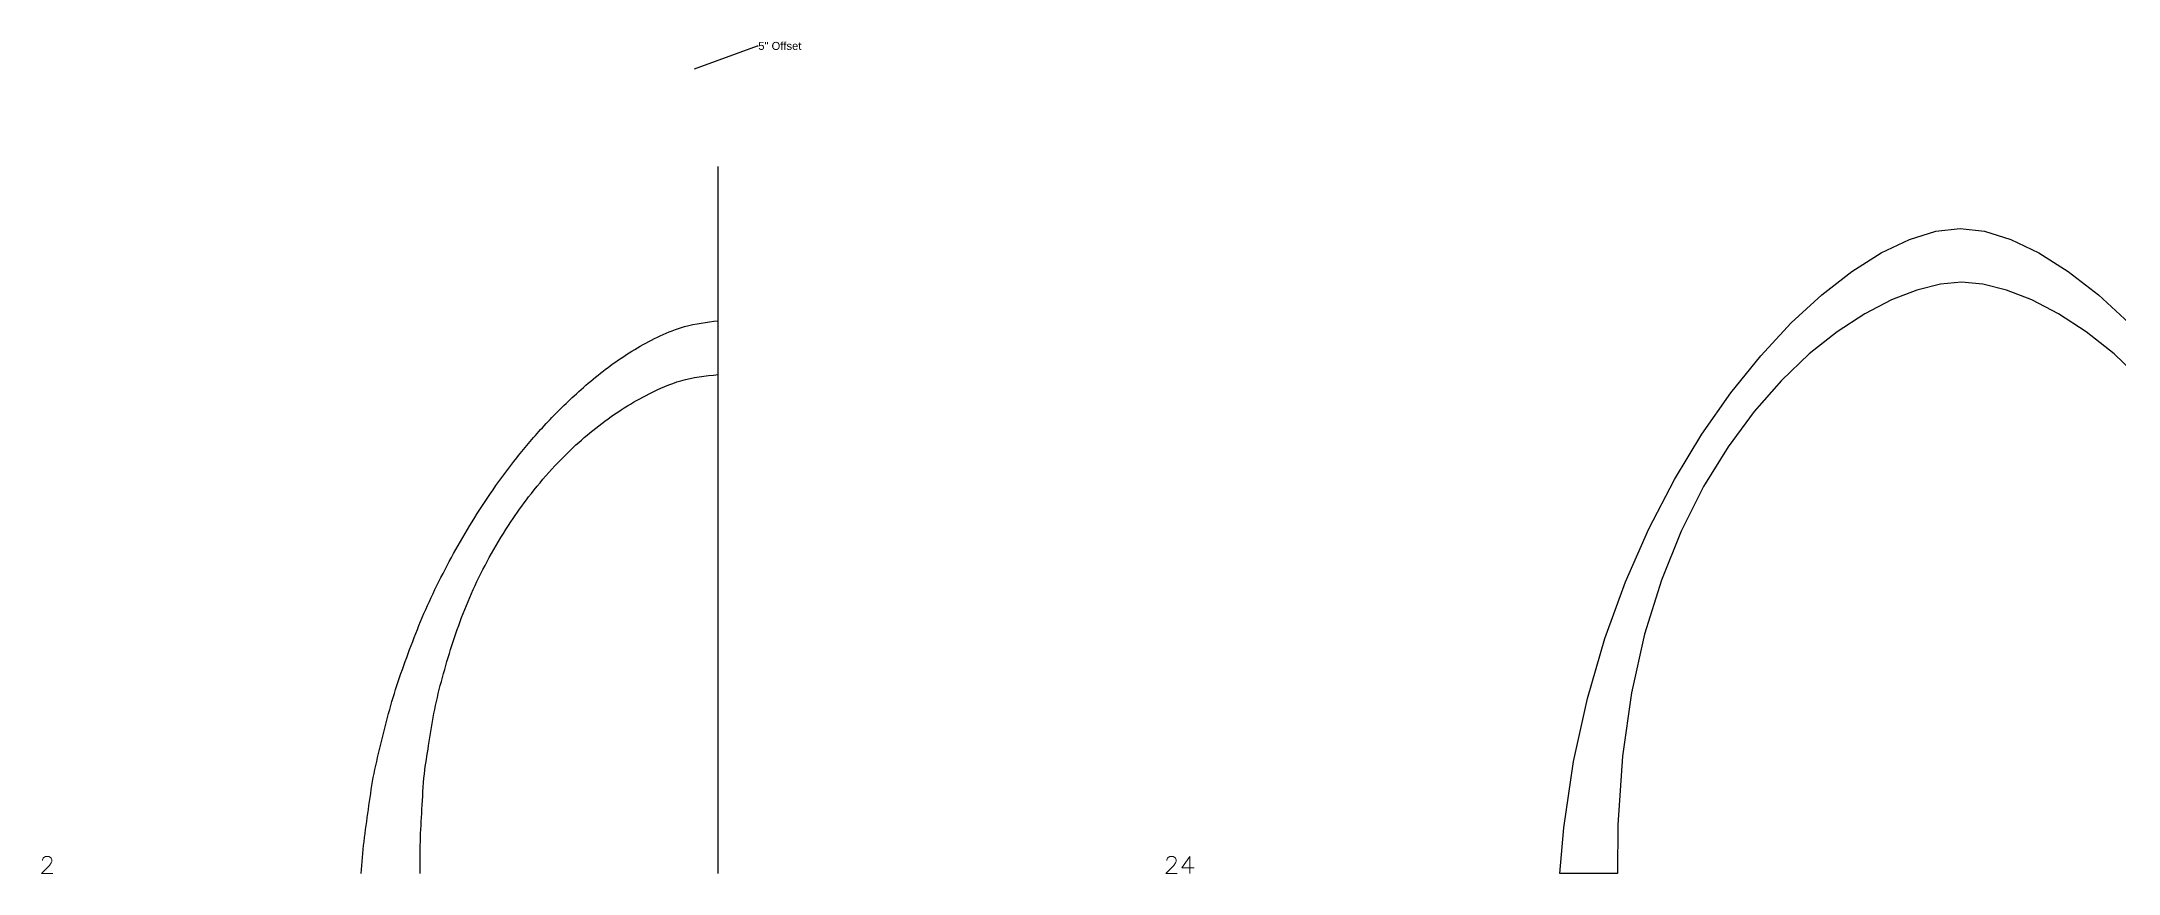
# Model space of a CAD drawing. Header units: inches. Extents: x -241 to 10083, y -1696 to 1281.
# Drawn here: x 4902 to 5941, y 195 to 611 of the extents above; entities that cross this region are included whole.
import ezdxf
from ezdxf import colors
from ezdxf.entities.mleader import LeaderData, LeaderLine
from ezdxf.math import Vec2, Vec3

# ---------------------------------------------------------------- set-up
doc = ezdxf.new("R2010")
doc.units = ezdxf.units.IN
doc.header["$MEASUREMENT"] = 0
doc.layers.add('Annotation', color=7, linetype='Continuous', lineweight=9)
doc.styles.get("Standard").update_dxf_attribs({"font": 'Arial.ttf'})

msp = doc.modelspace()

# ---------------------------------------------------------------- linework, layer by layer
msp.add_line((5240.66609, 194.83764), (5240.66609, 548.57224))
msp.add_lwpolyline([(5952.46477, 441.46736), (5938.55856, 454.73553), (5924.58768, 465.85707), (5910.79761, 474.8704), (5897.43385, 481.8139), (5884.74188, 486.726), (5872.96718, 489.6451), (5862.35523, 490.60959), (5851.74269, 489.6451), (5839.96739, 486.726), (5827.27482, 481.8139), (5813.91048, 474.8704), (5800.11986, 465.85707), (5786.14844, 454.73553), (5772.24171, 441.46736), (5758.64518, 426.01415), (5745.60432, 408.33751), (5733.36462, 388.39902), (5722.17158, 366.16027), (5712.27069, 341.58288), (5703.90744, 314.62841), (5697.32731, 285.25848), (5692.7758, 253.43468), (5690.4984, 219.11859), (5690.33064, 194.83764), (5689.84103, 194.83764), (5688.82862, 194.83764), (5687.3681, 194.83764), (5685.53414, 194.83764), (5683.40145, 194.83764), (5681.04469, 194.83764), (5678.53856, 194.83764), (5675.95775, 194.83764), (5673.37694, 194.83764), (5670.87081, 194.83764), (5668.51406, 194.83764), (5666.38136, 194.83764), (5664.54741, 194.83764), (5663.08688, 194.83764), (5662.07447, 194.83764), (5661.58487, 194.83764), (5663.53271, 217.70352), (5668.37355, 250.80315), (5675.2581, 282.38767), (5683.96384, 312.37148), (5694.26827, 340.66897), (5705.94888, 367.19457), (5718.78315, 391.86266), (5732.54857, 414.58765), (5747.02263, 435.28395), (5761.98283, 453.86596), (5777.20665, 470.24808), (5792.47158, 484.34472), (5807.55511, 496.07027), (5822.23473, 505.33915), (5836.28792, 512.06575), (5849.49219, 516.16449), (5861.62502, 517.54975), (5873.75784, 516.16449), (5886.9621, 512.06575), (5901.01529, 505.33915), (5915.69488, 496.07027), (5930.77837, 484.34472), (5946.04323, 470.24808)])
for points in [[(5062.23636, 194.83764), (5063.65579, 210.83764), (5065.86263, 226.83764), (5068.29237, 242.83764), (5071.93004, 258.83764), (5075.93374, 274.83764), (5080.76855, 290.83764), (5086.46901, 306.83764), (5092.77218, 322.83764), (5100.10498, 338.83764), (5108.45978, 354.83764), (5117.75907, 370.83764), (5128.20352, 386.83764), (5140.06205, 402.83764), (5153.72819, 418.83764), (5169.83739, 434.83764), (5189.54033, 450.83764), (5211.79635, 463.82591), (5223.95239, 468.46457), (5240.66275, 471.40804)], [(5091.69774, 194.8021), (5091.8117, 210.83764), (5092.62368, 226.83764), (5093.85926, 244.74825), (5095.95398, 258.83764), (5098.59264, 274.83764), (5102.31902, 290.83764), (5106.95967, 306.83764), (5112.44669, 322.83764), (5119.1471, 338.83764), (5127.37479, 354.83764), (5137.10899, 370.83764), (5145.97034, 383.22263), (5157.61245, 397.15228), (5169.61103, 409.20644), (5180.98551, 418.83764), (5193.78686, 427.82183), (5206.28472, 434.83764), (5222.08231, 441.35294), (5240.66609, 444.47035)]]:
    msp.add_spline(points, degree=3)
at = {"layer": 'Annotation'}
for points in [[(4902.83348, 201.26784), (4902.83348, 201.66973), (4903.23537, 202.47351), (4903.63725, 202.8754), (4904.44103, 203.27728), (4906.04858, 203.27728), (4906.85236, 202.8754), (4907.25425, 202.47351), (4907.65613, 201.66973), (4907.65613, 200.86596), (4907.25425, 200.06218), (4906.45047, 198.85652), (4902.43159, 194.83764), (4908.05802, 194.83764)], [(5464.94509, 201.26784), (5464.94509, 201.66973), (5465.34698, 202.47351), (5465.74886, 202.8754), (5466.55264, 203.27728), (5468.16019, 203.27728), (5468.96397, 202.8754), (5469.36586, 202.47351), (5469.76774, 201.66973), (5469.76774, 200.86596), (5469.36586, 200.06218), (5468.56208, 198.85652), (5464.5432, 194.83764), (5470.16963, 194.83764)], [(5476.59984, 194.83764), (5476.59984, 203.27728), (5472.58096, 197.65085), (5478.60928, 197.65085)]]:
    msp.add_lwpolyline(points, dxfattribs=at)

# ---------------------------------------------------------------- leaders
ml = msp.add_multileader_mtext('Standard', dxfattribs=at)
ml.set_content('\\A1;5" Offset', color=256)
ml.set_leader_properties()
ml.build(insert=Vec2(0, 0))
ml.multileader.update_dxf_attribs({"text_right_attachment_type": 6, "dogleg_length": 0.36, "arrow_head_size": 0.18})
ctx = ml.context
ctx.base_point, ctx.arrow_head_size, ctx.landing_gap_size, ctx.plane_origin = Vec3(5260.6798, 608.85984), 0.18, 0.09, Vec3(5396.21893, 573.62045)
ctx.right_attachment = 6
notes = []
notes.append((ctx, [(1, (1, 1, 0), (5260.3198, 608.85984), (1, 0), 0.36, [(0, [(5228.6472, 597.40213)], 0, [])])]))
ctx.mtext.insert, ctx.mtext.flow_direction = Vec3(5260.7698, 610.88713), 5
for ctx, leaders in notes:
    for number, flags, end, landing, length, lines in leaders:
        leader = LeaderData()
        leader.index, (leader.has_last_leader_line, leader.has_dogleg_vector, leader.attachment_direction) = number, flags
        leader.last_leader_point, leader.dogleg_vector, leader.dogleg_length = Vec3(end), Vec3(landing), length
        for number, points, colour, breaks in lines:
            line = LeaderLine()
            line.index, line.vertices, line.color, line.breaks = number, Vec3.list(points), colors.encode_raw_color(colour), breaks
            leader.lines.append(line)
        ctx.leaders.append(leader)

doc.saveas('drawing.dxf')
